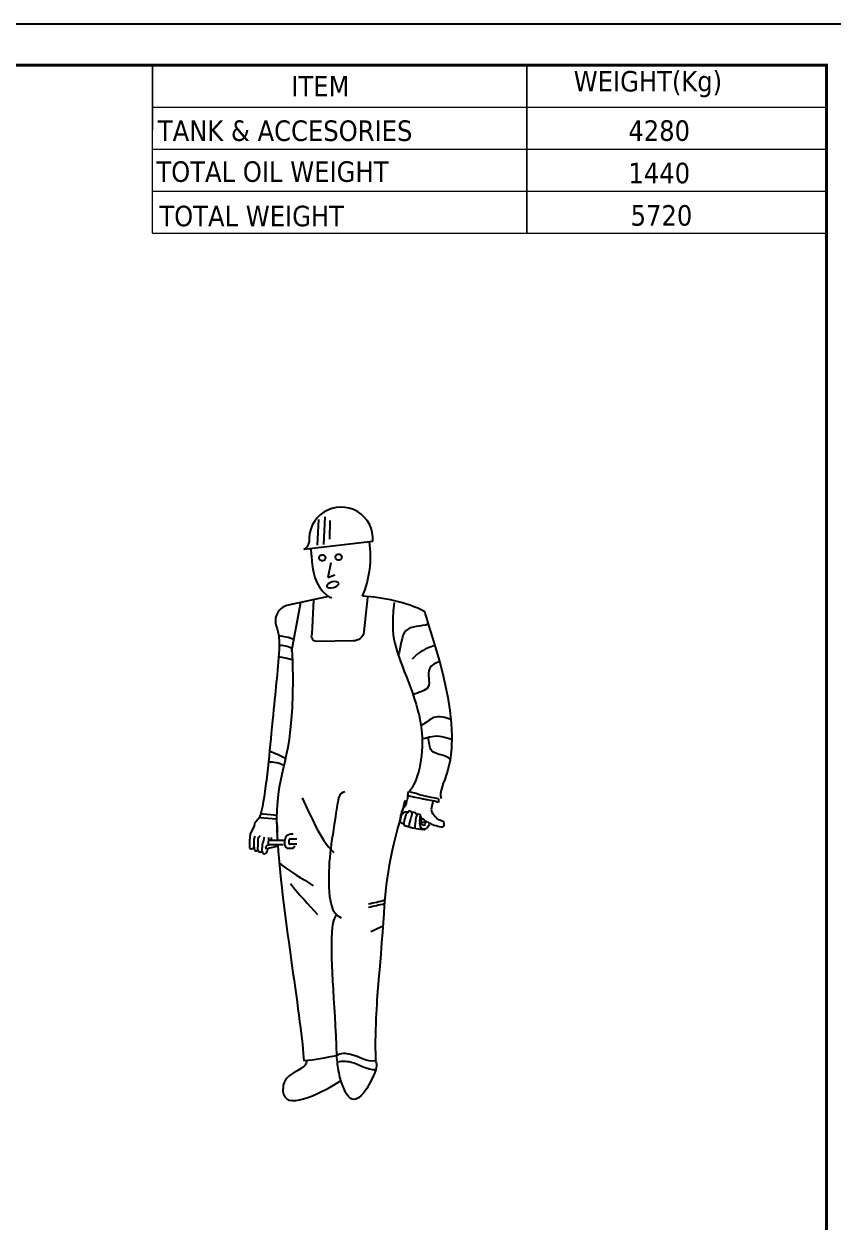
# Model space of a CAD drawing. Header units: millimetres. Extents: x -27384 to -11847, y 105622 to 113060.
# Drawn here: x -19393 to -17040, y 109573 to 113060 of the extents above; entities that cross this region are included whole.
import ezdxf

# ---------------------------------------------------------------- set-up
doc = ezdxf.new("R2010")
doc.units = ezdxf.units.MM
doc.linetypes.add('DASHDOT', pattern=[25.4, 12.7, -6.35, 0, -6.35])
doc.layers.get('0').update_dxf_attribs({"color": 1, "linetype": 'DASHDOT'})
doc.layers.add('1', color=4, linetype='Continuous')
doc.layers.add('2', color=3, linetype='Continuous')
doc.layers.add('铁心', color=3, linetype='Continuous', lineweight=0)
doc.styles.add('Tahoma$001', font='tahoma.ttf', dxfattribs={"height": 2.159784})

# ---------------------------------------------------------------- blocks, each defined once
blk = doc.blocks.new('A$C5366')
for p, q in [((4.047208022234002, 24.50296664617847), (3.802252783818147, 23.523916150769)), ((3.802252783818147, 23.523916150769), (3.802252783818147, 22.54486669262005)), ((3.802252783818147, 22.54486669262005), (3.802252783818147, 21.68819737947913)), ((3.802252783818147, 21.68819737947913), (3.924730403025904, 20.58676570180111)), ((3.924730403025904, 20.58676570180111), (3.924730403025904, 19.48533402412309)), ((4.537120334073591, 24.62534782844702), (4.047208022234002, 24.50296664617847)), ((5.027030810905301, 24.8701101929843), (4.537120334073591, 24.62534782844702)), ((5.761898361161088, 24.62534782844702), (5.027030810905301, 24.8701101929843)), ((6.129333053792918, 24.62534782844702), (5.761898361161088, 24.62534782844702)), ((6.496765911416531, 24.38058546390974), (6.129333053792918, 24.62534782844702)), ((6.864200604048362, 24.13582309937263), (6.496765911416531, 24.38058546390974)), ((7.231633461672317, 23.89106073483535), (6.864200604048362, 24.13582309937263)), ((7.476590535096049, 22.78962905715733), (7.231633461672317, 23.89106073483535)), ((7.599068154304148, 21.93295974401642), (7.476590535096049, 22.78962905715733)), ((7.721545773511906, 21.0762904308755), (7.599068154304148, 21.93295974401642)), ((7.966501011927762, 20.34200333726383), (7.721545773511906, 21.0762904308755)), ((8.456413323767691, 19.7300963886602), (7.966501011927762, 20.34200333726383)), ((0.3728702709557581, 13.6110320889268), (0.6178273443798333, 14.22293903753043)), ((0.3728702709557581, 13.12150735985241), (0.3728702709557581, 13.6110320889268)), ((0.6178273443798333, 14.59008258433627), (0.7403049635879313, 14.9572261311421)), ((0.6178273443798333, 14.22293903753043), (0.6178273443798333, 14.59008258433627)), ((0.9852602020034452, 15.07960731341066), (0.7403049635879313, 14.22293903753043)), ((0.7403049635879313, 14.22293903753043), (0.7403049635879313, 13.48865090665825)), ((0.7403049635879313, 13.48865090665825), (0.8627825827956883, 12.87674499531513)), ((2.087560609882842, 16.05865780882013), (0.9852602020034452, 15.07960731341066)), ((3.18986285277046, 16.54818357515521), (2.087560609882842, 16.05865780882013)), ((2.944907614354605, 14.22293903753043), (2.699950540930529, 13.6110320889268)), ((2.699950540930529, 13.6110320889268), (2.699950540930529, 13.24388854212097)), ((3.312340471978217, 14.59008258433627), (2.944907614354605, 14.22293903753043)), ((3.802252783818147, 16.54818357515521), (3.18986285277046, 16.54818357515521)), ((4.62567586639571, 16.69696466028324), (3.802252783818147, 16.54818357515521)), ((3.924730403025904, 19.48533402412309), (4.047208022234002, 18.87342707551946)), ((4.047208022234002, 18.87342707551946), (4.169685641441759, 18.01675879963906)), ((4.047208022234002, 14.83484494887355), (4.169685641441759, 14.34532021979899)), ((4.169685641441759, 18.01675879963906), (4.537120334073591, 17.40485185103543)), ((4.169685641441759, 14.34532021979899), (4.169685641441759, 14.22293903753043)), ((4.169685641441759, 14.22293903753043), (4.292163260649857, 13.97817563573264)), ((4.292163260649857, 13.97817563573264), (4.292163260649857, 13.48865090665825)), ((4.292163260649857, 13.48865090665825), (4.292163260649857, 12.99912617758369)), ((4.537120334073591, 17.40485185103543), (4.659597953281689, 16.42580135562596)), ((4.659597953281689, 16.42580135562596), (5.027030810905301, 15.81389544428302)), ((5.027030810905301, 15.81389544428302), (5.027030810905301, 15.07960731341066)), ((5.027030810905301, 15.07960731341066), (5.394465503537134, 14.46770140206772)), ((5.394465503537134, 14.46770140206772), (5.639420741952988, 13.85579445346408)), ((5.639420741952988, 13.85579445346408), (5.884377815377063, 13.36626972438952)), ((8.946325635607279, 18.99580929504853), (8.456413323767691, 19.7300963886602)), ((9.558715566654968, 18.26152116417634), (8.946325635607279, 18.99580929504853)), ((10.04862604348668, 17.40485185103543), (9.558715566654968, 18.26152116417634)), ((10.90597121295022, 16.79294593969248), (10.04862604348668, 17.40485185103543)), ((12.37570631346145, 15.93627662655157), (10.90597121295022, 16.79294593969248)), ((13.23305331793321, 16.05865780882013), (12.37570631346145, 15.93627662655157)), ((14.33535372581261, 16.05865780882013), (13.23305331793321, 16.05865780882013)), ((14.70278841844444, 15.93627662655157), (14.33535372581261, 16.05865780882013)), ((15.80508882632384, 16.05865780882013), (14.70278841844444, 15.93627662655157)), ((16.29500113816343, 16.05865780882013), (15.80508882632384, 16.05865780882013)), ((16.53995637657928, 16.05865780882013), (16.29500113816343, 16.05865780882013)), ((17.21452870287893, 16.04247984015771), (16.53995637657928, 16.05865780882013)), ((17.03041656883852, 19.13138068903774), (17.14402804031806, 17.54207283500258)), ((17.37125098327692, 19.13138068903774), (17.03041656883852, 19.13138068903774)), ((17.14402804031806, 17.54207283500258), (17.25763951179738, 16.86094050241203)), ((17.25763951179738, 16.86094050241203), (17.14402804031806, 14.70402156445979)), ((17.14402804031806, 14.70402156445979), (17.14402804031806, 13.79584535150806)), ((17.14402804031806, 13.79584535150806), (17.14402804031806, 12.88766913855645)), ((17.59847514957437, 19.13138068903774), (17.37125098327692, 19.13138068903774)), ((18.05292103549186, 19.01785874885715), (17.59847514957437, 19.13138068903774)), ((19.02092575998517, 18.90731720389962), (18.05292103549186, 19.01785874885715)), ((19.02092575998517, 18.90731720389962), (19.02092575998517, 12.93086758161459)), ((0.1279150325402441, 9.205305378214547), (0.005437413332146, 8.226255920065597)), ((0.005437413332146, 8.226255920065597), (0.005437413332146, 7.859111335999245)), ((0.005437413332146, 7.859111335999245), (0.005437413332146, 7.369586606924684)), ((0.005437413332146, 7.369586606924684), (0.005437413332146, 6.757679658321053)), ((0.005437413332146, 6.757679658321053), (0.1279150325402441, 6.390536111515218)), ((0.1279150325402441, 9.81721232681818), (0.2503926517480011, 11.40816873357059)), ((0.4953478901638562, 9.082924195945822), (0.1279150325402441, 9.81721232681818)), ((0.2503926517480011, 11.40816873357059), (0.3728702709557581, 12.50960041124878)), ((0.3728702709557581, 12.50960041124878), (0.3728702709557581, 13.12150735985241)), ((1.475172513843375, 8.960543013677265), (0.4953478901638562, 9.082924195945822)), ((0.8627825827956883, 12.87674499531513), (1.597650133051473, 12.14245686444295)), ((2.699950540930529, 8.838161831408712), (1.475172513843375, 8.960543013677265)), ((1.597650133051473, 12.14245686444295), (2.699950540930529, 11.65293109810787)), ((2.699950540930529, 13.24388854212097), (2.822428160138628, 12.87674499531513)), ((2.699950540930529, 11.65293109810787), (3.434818091186315, 11.40816873357059)), ((3.18986285277046, 8.838161831408712), (2.699950540930529, 8.838161831408712)), ((2.822428160138628, 12.87674499531513), (3.067385233562362, 12.63198159351734)), ((3.067385233562362, 12.63198159351734), (3.802252783818147, 12.2648380467115)), ((3.924730403025904, 8.715780649139987), (3.18986285277046, 8.838161831408712)), ((3.434818091186315, 11.40816873357059), (4.292163260649857, 11.40816873357059)), ((3.802252783818147, 12.2648380467115), (4.414642714865834, 12.14245686444295)), ((5.027030810905301, 8.593399466871432), (3.924730403025904, 8.715780649139987)), ((4.292163260649857, 12.99912617758369), (4.292163260649857, 12.75436277578589)), ((4.292163260649857, 12.75436277578589), (4.414642714865834, 12.38721922898006)), ((4.292163260649857, 11.40816873357059), (4.782075572489447, 11.16340636903348)), ((4.414642714865834, 12.14245686444295), (4.782075572489447, 12.02007568217422)), ((4.782075572489447, 12.02007568217422), (5.027030810905301, 11.77531331763694)), ((4.782075572489447, 11.16340636903348), (6.251810673000676, 10.9186440044962)), ((5.027030810905301, 11.77531331763694), (5.639420741952988, 11.77531331763694)), ((6.619245365632508, 8.593399466871432), (5.027030810905301, 8.593399466871432)), ((5.639420741952988, 11.77531331763694), (6.006855434584821, 11.77531331763694)), ((5.884377815377063, 13.36626972438952), (6.251810673000676, 12.38721922898006)), ((6.006855434584821, 11.77531331763694), (6.496765911416531, 11.65293109810787)), ((6.251810673000676, 12.38721922898006), (6.619245365632508, 11.53054991583931)), ((6.251810673000676, 10.9186440044962), (6.986678223256461, 10.9186440044962)), ((6.496765911416531, 11.65293109810787), (6.741722984840607, 11.53054991583931)), ((7.599068154304148, 8.715780649139987), (6.619245365632508, 8.593399466871432)), ((6.741722984840607, 11.53054991583931), (6.986678223256461, 11.53054991583931)), ((6.986678223256461, 11.53054991583931), (7.109155842464218, 11.40816873357059)), ((6.986678223256461, 10.9186440044962), (7.599068154304148, 10.9186440044962)), ((7.109155842464218, 11.40816873357059), (7.231633461672317, 11.28578755130203)), ((7.231633461672317, 11.28578755130203), (7.476590535096049, 11.16340636903348)), ((7.476590535096049, 11.16340636903348), (7.721545773511906, 10.9186440044962)), ((7.599068154304148, 10.9186440044962), (7.966501011927762, 10.9186440044962)), ((7.966501011927762, 8.960543013677265), (7.599068154304148, 8.715780649139987)), ((8.211458085351836, 8.348637102334152), (7.599068154304148, 8.715780649139987)), ((7.966501011927762, 10.9186440044962), (8.211458085351836, 10.06197469135529)), ((8.211458085351836, 9.205305378214547), (7.966501011927762, 8.960543013677265)), ((8.211458085351836, 10.06197469135529), (8.211458085351836, 9.205305378214547)), ((8.333935704559593, 8.226255920065597), (8.211458085351836, 8.348637102334152)), ((8.823848016399523, 7.859111335999245), (8.333935704559593, 8.226255920065597)), ((8.946325635607279, 7.49196778919341), (8.823848016399523, 7.859111335999245)), ((8.946325635607279, 6.880061877850295), (8.946325635607279, 7.49196778919341)), ((8.946325635607279, 6.390536111515218), (8.946325635607279, 6.880061877850295)), ((17.14402804031806, 12.88766913855645), (17.14402804031806, 12.32005874614648)), ((17.14402804031806, 12.32005874614648), (17.14402804031806, 11.75244904524354)), ((17.14402804031806, 11.75244904524354), (17.14402804031806, 10.84427214078479)), ((17.14402804031806, 10.84427214078479), (17.14402804031806, 10.16314049970125)), ((17.14402804031806, 10.16314049970125), (17.14402804031806, 9.027919714881447)), ((17.14402804031806, 9.027919714881447), (17.14402804031806, 8.006221561749129)), ((17.14402804031806, 8.006221561749129), (17.14402804031806, 6.871001468436218)), ((17.14402804031806, 6.871001468436218), (17.14402804031806, 5.735780683616299)), ((19.02092575998517, 12.93086758161459), (19.02092575998517, 10.44067960511435)), ((19.02092575998517, 10.44067960511435), (19.02092575998517, 7.950492320121127)), ((19.02092575998517, 7.950492320121127), (19.51935679134317, 5.958342215523743)), ((0.1279150325402441, 6.390536111515218), (0.3728702709557581, 5.901011382440827)), ((0.1279150325402441, 6.023392564709384), (0.1279150325402441, 5.289104433837195)), ((0.1279150325402441, 5.289104433837195), (0.2503926517480011, 4.921960887031361)), ((0.2503926517480011, 4.921960887031361), (0.2503926517480011, 4.554817340225526)), ((0.2503926517480011, 4.554817340225526), (0.2503926517480011, 4.065291573890448)), ((0.2503926517480011, 4.065291573890448), (0.2503926517480011, 3.453385662547333)), ((0.2503926517480011, 3.453385662547333), (0.3728702709557581, 3.331004480278778)), ((0.3728702709557581, 5.901011382440827), (1.107737821211543, 5.901011382440827)), ((0.3728702709557581, 3.331004480278778), (0.6178273443798333, 3.086241078480982)), ((0.6178273443798333, 3.086241078480982), (0.9852602020034452, 2.963859896212426)), ((0.9852602020034452, 2.963859896212426), (1.475172513843375, 2.841478713943871)), ((1.107737821211543, 5.901011382440827), (1.475172513843375, 5.656249017903547)), ((1.2302154404193, 2.719097531675146), (1.2302154404193, 2.351953984869311)), ((1.2302154404193, 2.351953984869311), (1.352693059627398, 1.984809400802959)), ((1.352693059627398, 1.984809400802959), (1.352693059627398, 1.740047036265679)), ((1.352693059627398, 1.740047036265679), (1.475172513843375, 1.250522307191289)), ((1.475172513843375, 5.656249017903547), (3.312340471978217, 5.901011382440827)), ((1.475172513843375, 2.841478713943871), (2.087560609882842, 2.719097531675146)), ((1.475172513843375, 1.250522307191289), (1.72012775225923, 0.7609965408562119)), ((1.72012775225923, 0.7609965408562119), (2.087560609882842, 0.5162341763191023)), ((2.087560609882842, 2.719097531675146), (2.332517683306917, 2.841478713943871)), ((2.087560609882842, 0.5162341763191023), (2.822428160138628, 0.393852994050377)), ((2.332517683306917, 2.841478713943871), (2.577472921722772, 2.596716349406591)), ((2.577472921722772, 2.596716349406591), (3.802252783818147, 2.719097531675146)), ((2.822428160138628, 0.393852994050377), (3.18986285277046, 0.393852994050377)), ((3.18986285277046, 0.393852994050377), (3.924730403025904, 0.393852994050377)), ((3.312340471978217, 5.901011382440827), (4.292163260649857, 5.778630200172103)), ((3.67977516461039, 0.2714718117818222), (5.639420741952988, 0.0267094472445422)), ((3.802252783818147, 2.719097531675146), (4.047208022234002, 2.719097531675146)), ((3.924730403025904, 0.393852994050377), (5.884377815377063, 0.393852994050377)), ((4.047208022234002, 2.719097531675146), (4.537120334073591, 2.719097531675146)), ((4.292163260649857, 5.778630200172103), (5.027030810905301, 5.901011382440827)), ((4.537120334073591, 2.719097531675146), (5.027030810905301, 2.841478713943871)), ((5.027030810905301, 5.901011382440827), (5.761898361161088, 5.901011382440827)), ((5.027030810905301, 2.841478713943871), (5.516943122745231, 2.719097531675146)), ((5.516943122745231, 2.719097531675146), (6.006855434584821, 2.841478713943871)), ((5.639420741952988, 0.0267094472445422), (6.619245365632508, 0.1490906295132675)), ((5.761898361161088, 5.901011382440827), (6.006855434584821, 6.023392564709384)), ((5.884377815377063, 0.393852994050377), (6.251810673000676, 0.7609965408562119)), ((6.006855434584821, 6.023392564709384), (6.741722984840607, 6.023392564709384)), ((6.006855434584821, 2.841478713943871), (6.619245365632508, 2.841478713943871)), ((6.251810673000676, 0.7609965408562119), (7.476590535096049, 1.372903489459844)), ((6.619245365632508, 2.841478713943871), (7.354112915888293, 2.963859896212426)), ((6.619245365632508, 0.1490906295132675), (7.476590535096049, 0.1490906295132675)), ((6.741722984840607, 6.023392564709384), (7.844023392720004, 6.023392564709384)), ((7.354112915888293, 2.963859896212426), (7.844023392720004, 3.331004480278778)), ((7.476590535096049, 1.372903489459844), (8.088980466143736, 1.984809400802959)), ((7.476590535096049, 0.1490906295132675), (7.844023392720004, 0.1490906295132675)), ((7.844023392720004, 6.023392564709384), (8.333935704559593, 6.023392564709384)), ((7.844023392720004, 3.331004480278778), (8.088980466143736, 3.453385662547333)), ((7.844023392720004, 0.1490906295132675), (9.068803254815377, 0.5162341763191023)), ((8.088980466143736, 3.453385662547333), (8.701368562183546, 3.698148027084613)), ((8.088980466143736, 1.984809400802959), (8.211458085351836, 2.474335167138036)), ((8.211458085351836, 2.474335167138036), (8.333935704559593, 3.208622260749706)), ((8.333935704559593, 6.023392564709384), (8.946325635607279, 6.390536111515218)), ((9.068803254815377, 5.044342069299915), (8.333935704559593, 5.656249017903547)), ((8.333935704559593, 3.208622260749706), (8.456413323767691, 3.453385662547333)), ((8.701368562183546, 3.698148027084613), (9.313758493231232, 4.065291573890448)), ((9.313758493231232, 4.065291573890448), (9.068803254815377, 5.044342069299915)), ((9.068803254815377, 0.5162341763191023), (10.04862604348668, 0.6386153585876571)), ((10.04862604348668, 0.6386153585876571), (10.66101597453436, 1.128141124922734)), ((10.66101597453436, 1.128141124922734), (11.51836114399791, 1.372903489459844)), ((11.51836114399791, 1.372903489459844), (11.88579583662974, 1.617665853997124)), ((11.88579583662974, 1.617665853997124), (12.25322869425369, 1.617665853997124)), ((12.25322869425369, 1.617665853997124), (12.49818576767742, 1.862428218534404)), ((12.49818576767742, 1.862428218534404), (13.11057386371723, 1.740047036265679)), ((13.11057386371723, 1.740047036265679), (14.09039848739675, 1.740047036265679)), ((14.09039848739675, 1.740047036265679), (14.70278841844444, 1.617665853997124)), ((14.70278841844444, 1.617665853997124), (15.31517651448391, 1.984809400802959)), ((15.31517651448391, 1.984809400802959), (15.56013358790798, 1.862428218534404)), ((15.56013358790798, 1.862428218534404), (15.92756644553159, 1.862428218534404)), ((15.92756644553159, 1.862428218534404), (16.29500113816343, 1.862428218534404)), ((16.29500113816343, 1.862428218534404), (16.90738923420289, 1.862428218534404)), ((16.90738923420289, 1.862428218534404), (17.27482392683507, 1.740047036265679)), ((17.14402804031806, 5.735780683616299), (17.14402804031806, 5.168170982713348)), ((17.14402804031806, 5.168170982713348), (17.14402804031806, 4.14647213807413)), ((17.14402804031806, 4.14647213807413), (17.14402804031806, 3.35181786530299)), ((17.14402804031806, 3.35181786530299), (17.25763951179738, 2.44364165235126)), ((17.25763951179738, 2.44364165235126), (17.25763951179738, 1.76250931976071)), ((17.25763951179738, 1.76250931976071), (17.25763951179738, 1.53546543939953)), ((17.25763951179738, 1.53546543939953), (17.48486245475624, 1.53546543939953)), ((17.48486245475624, 1.53546543939953), (17.82569809253323, 1.64898737958012)), ((17.82569809253323, 1.64898737958012), (19.07542672548402, 1.53546543939953)), ((19.07542672548402, 1.53546543939953), (19.30264966844288, 1.64898737958012)), ((19.30264966844288, 1.64898737958012), (19.64348530621987, 1.76250931976071)), ((19.51935679134317, 5.958342215523743), (19.51935679134317, 3.46815493053063)), ((19.51935679134317, 3.46815493053063), (19.51935679134317, 1.974042697836097))]:
    blk.add_line(p, q)

msp = doc.modelspace()

# ---------------------------------------------------------------- linework, layer by layer
at = {"layer": '1', "lineweight": -3, "ltscale": 2, "extrusion": (-0.004685415688226654, -0.01745240643729067, 0.9998367168639969), "elevation": -761.7737618122727}
msp.add_lwpolyline([(-55762.41944096141, 102096.2621256225), (-45696.27557504938, 104799.1427234042), (-43767.03463448276, 97614.2094060799), (-53833.17850039472, 94911.32880829813)], close=True, dxfattribs=at)
at = {"layer": '1', "extrusion": (-0.004685415688226654, -0.01745240643729067, 0.9998367168639969), "const_width": 9.147440893432856, "elevation": -761.7737618122732}
msp.add_lwpolyline([(-53581.19831907854, 95088.87696726886), (-43888.4841354353, 97691.48720767391), (-45759.11024572644, 104658.1255271676), (-55451.82442936971, 102055.5152867626), (-53581.19831907854, 95088.87696726886)], dxfattribs=at)
at = {"layer": '2', "extrusion": (-0.004685415688226654, -0.01745240643729067, 0.9998367168639969)}
for p, q in [((-18536.1873167736, 111617.5173184106, 1182.232374980843), (-18540.15711047891, 111543.3672327462, 1180.919463038382)), ((-18517.63396232801, 111625.4619700666, 1182.457995288526), (-18521.60321449499, 111544.6913431264, 1181.029522637102)), ((-18503.05495051176, 111614.869101192, 1182.341413930502), (-18504.37580028964, 111560.5806464384, 1181.387605282152)), ((-18378.30376290591, 111554.1108049935, 1181.865468908547), (-18579.01389745062, 111530.2365490146, 1180.508173653207)), ((-18500.77512271853, 111491.1696303432, 1180.192891612619), (-18509.35941819737, 111449.1234629912, 1179.418737411828)), ((-18509.35941819737, 111449.1234629912, 1179.418737411828), (-18488.75738882971, 111456.7181950282, 1179.647850243988)), ((-18722.32399587921, 110733.0363572412, 1165.921262714471), (-18723.52647670415, 110725.8246609054, 1165.789745661878)), ((-18708.27187193426, 110750.0121780667, 1166.283430817052), (-18722.32399587921, 110733.0363572412, 1165.921262714471)), ((-18708.01550305028, 110750.0343712897, 1166.285019596412), (-18658.25126814008, 110745.9884047089, 1166.447600416879)), ((-18706.59484337, 110761.3969645311, 1166.490014045132), (-18656.83060845984, 110757.3509979504, 1166.652594865601)), ((-18658.25126814008, 110745.9884047089, 1166.447600416879), (-18658.6241486956, 110740.0200995953, 1166.341674734012)), ((-18658.6241486956, 110740.0200995953, 1166.341674734012), (-18658.62375204356, 110735.17085662, 1166.257031812413)), ((-18658.62375204356, 110735.17085662, 1166.257031812413), (-18656.7561277099, 110725.4723634991, 1166.096494151896)), ((-18735.5551985428, 110701.7856671439, 1165.313770091612), (-18736.75678818446, 110683.756419134, 1164.993434075157)), ((-18723.52647670415, 110725.8246609054, 1165.789745661878), (-18735.5551985428, 110701.7856671439, 1165.313770091612)), ((-18709.77144263475, 110692.6467032997, 1165.275074476279), (-18705.66486950917, 110698.2419853104, 1165.391985703841)), ((-18656.7561277099, 110725.4723634991, 1166.096494151896), (-18656.75560901081, 110719.1310424529, 1165.985807196658)), ((-18656.75560901081, 110719.1310424529, 1165.985807196658), (-18656.38153849828, 110710.5516078852, 1165.83780392699)), ((-18656.38083672889, 110701.9721733177, 1165.688050983865), (-18656.75359523797, 110694.5117973032, 1165.556081392512)), ((-18656.38153849828, 110710.5516078852, 1165.83780392699), (-18656.38083672889, 110701.9721733177, 1165.688050983865)), ((-18628.70798238511, 110697.617575092, 1165.741720354943), (-18627.86192576024, 110698.744719503, 1165.765359724212)), ((-18627.86192576024, 110698.744719503, 1165.765359724212), (-18625.88768941961, 110699.8718639139, 1165.794285947671)), ((-18625.88768941961, 110699.8718639139, 1165.794285947671), (-18621.09298754121, 110701.2807912547, 1165.841347976101)), ((-18621.09298754121, 110701.2807912547, 1165.841347976101), (-18620.52896121669, 110702.1261463902, 1165.858746996265)), ((-18620.52896121669, 110702.1261463902, 1165.858746996265), (-18617.42647660636, 110702.6897185956, 1165.883123097723)), ((-18617.42647660636, 110702.6897185956, 1165.883123097723), (-18616.29828566279, 110702.6897185956, 1165.888410004532)), ((-18616.29828566279, 110702.6897185956, 1165.888410004532), (-18615.17009471925, 110702.6897185956, 1165.89369691134)), ((-18615.17009471925, 110702.6897185956, 1165.89369691134), (-18613.47783135284, 110702.9715015254, 1165.906545756885)), ((-18613.47783135284, 110702.9715015254, 1165.906545756885), (-18610.65735399396, 110702.9715015254, 1165.919763023908)), ((-18736.75678818446, 110683.756419134, 1164.993434075157), (-18736.75531345188, 110665.7271747091, 1164.678735898527)), ((-18736.75531345188, 110665.7271747091, 1164.678735898527), (-18736.75492018985, 110660.9193759568, 1164.594816380587)), ((-18727.13027516123, 110659.7174253725, 1164.618938852075), (-18723.52146261293, 110664.5252241248, 1164.719771761213)), ((-18723.69789304445, 110664.2901767242, 1164.714842163614), (-18723.20990669514, 110659.4480199974, 1164.632607867807)), ((-18723.52323229226, 110686.1603203026, 1165.097409623229), (-18721.11787738056, 110695.7759178072, 1165.276524273058)), ((-18723.52244576818, 110676.5447227981, 1164.929570587351), (-18723.52323229226, 110686.1603203026, 1165.097409623229)), ((-18723.52205250614, 110671.7369240457, 1164.84565106941), (-18723.52244576818, 110676.5447227981, 1164.929570587351)), ((-18723.52146261293, 110664.5252241248, 1164.719771761213), (-18723.52205250614, 110671.7369240457, 1164.84565106941)), ((-18712.75581056615, 110661.3131175861, 1164.714153409992), (-18712.38296052212, 110667.6544386324, 1164.826590038691)), ((-18712.38372331472, 110676.9799086502, 1164.989364936057), (-18712.01084275891, 110682.9482101788, 1165.095290556347)), ((-18712.38335717416, 110672.5036816076, 1164.91123296029), (-18712.38372331472, 110676.9799086502, 1164.989364936057)), ((-18712.38296052212, 110667.6544386324, 1164.826590038691), (-18712.38335717416, 110672.5036816076, 1164.91123296029)), ((-18712.01084275891, 110682.9482101788, 1165.095290556347), (-18711.63790752319, 110688.170476257, 1165.188194192669)), ((-18711.63790752319, 110688.170476257, 1165.188194192669), (-18709.77144263475, 110692.6467032997, 1165.275074476279)), ((-18700.4346939942, 110660.9400980684, 1164.765381239282), (-18699.68829848011, 110665.0433055933, 1164.840501523831)), ((-18699.68829848011, 110665.0433055933, 1164.840501523831), (-18698.94198815762, 110670.2655680862, 1164.935154800757)), ((-18698.94198815762, 110670.2655680862, 1164.935154800757), (-18698.19568417877, 110675.4878341644, 1165.029808110538)), ((-18698.19568417877, 110675.4878341644, 1165.029808110538), (-18696.70261854522, 110680.3370807249, 1165.1214497291)), ((-18696.70261854522, 110680.3370807249, 1165.1214497291), (-18694.83642826209, 110688.170476257, 1165.266928963245)), ((-18694.83642826209, 110688.170476257, 1165.266928963245), (-18694.46324258922, 110690.4085897783, 1165.307744624588)), ((-18694.46324258922, 110690.4085897783, 1165.307744624588), (-18693.71678605158, 110693.7657582677, 1165.369842892315)), ((-18689.23404344895, 110665.0433055933, 1164.88949205369), (-18686.24750918592, 110669.8925485686, 1164.988132273781)), ((-18688.11339435203, 110658.3289650292, 1164.777543080688), (-18689.23404344895, 110665.0433055933, 1164.88949205369)), ((-18686.24750918592, 110669.8925485686, 1164.988132273781), (-18682.14056992003, 110671.0116071217, 1165.026911588154)), ((-18639.28576203881, 110670.638587604, 1165.221225817321), (-18682.37700629885, 110670.638587604, 1165.019292453126)), ((-18682.36664138419, 110670.9500071835, 1165.024776933657), (-18682.14111913089, 110677.7259476858, 1165.144109551805)), ((-18682.14111913089, 110677.7259476858, 1165.144109551805), (-18681.39496771029, 110684.8133041825, 1165.271317778482)), ((-18637.37446508469, 110683.6942492143, 1165.458072423841), (-18681.51278095341, 110683.6942492143, 1165.251232292713)), ((-18681.39496771029, 110684.8133041825, 1165.271317778482), (-18680.64881628995, 110691.9006642642, 1165.398526067734)), ((-18674.35070249581, 110683.6942492143, 1165.284795087717), (-18673.55431170618, 110685.1863237001, 1165.314571661989)), ((-18673.55431170618, 110685.1863237001, 1165.314571661989), (-18673.18127859184, 110689.289531225, 1165.387942302806)), ((-18673.18127859184, 110689.289531225, 1165.387942302806), (-18673.18152268565, 110692.2736837819, 1165.440030307512)), ((-18665.33848676786, 110663.5512275222, 1164.975426348531), (-18669.81881894563, 110662.8051920719, 1164.941408461414)), ((-18658.99143926484, 110665.7893410436, 1165.044236606858), (-18665.33848676786, 110663.5512275222, 1164.975426348531)), ((-18657.47503612663, 110670.638587604, 1165.135987589187), (-18658.99143926484, 110665.7893410436, 1165.044236606858)), ((-18656.75359523797, 110694.5117973032, 1165.556081392512), (-18656.0060097671, 110684.0672687321, 1165.377272787106)), ((-18656.0060097671, 110684.0672687321, 1165.377272787106), (-18656.039921351, 110683.6942492143, 1165.370602719896)), ((-18634.34787684358, 110684.6554460947, 1165.489033501912), (-18635.1937378478, 110681.2740192075, 1165.426045970319)), ((-18635.1937378478, 110681.2740192075, 1165.426045970319), (-18635.19359955329, 110679.5833089368, 1165.396534836804)), ((-18635.19359955329, 110679.5833089368, 1165.396534836804), (-18635.19343820935, 110677.6108093905, 1165.362105107193)), ((-18635.19343820935, 110677.6108093905, 1165.362105107193), (-18635.19323076759, 110675.0747439845, 1165.317838406922)), ((-18635.19323076759, 110675.0747439845, 1165.317838406922), (-18635.1930233253, 110672.5386722327, 1165.273571595885)), ((-18635.1930233253, 110672.5386722327, 1165.273571595885), (-18634.06448664498, 110668.3118902101, 1165.205080558141)), ((-18633.50209680772, 110689.1640110471, 1165.571695138211), (-18634.34787684358, 110684.6554460947, 1165.489033501912)), ((-18634.06448664498, 110668.3118902101, 1165.205080558141), (-18633.50020678035, 110666.057607734, 1165.168375796604)), ((-18632.93818572932, 110691.418299869, 1165.613686917321), (-18633.50209680772, 110689.1640110471, 1165.571695138211)), ((-18633.50020678035, 110666.057607734, 1165.168375796604), (-18632.37190059118, 110664.6486803931, 1165.149070055229)), ((-18632.09218643007, 110693.1090101397, 1165.647163204635), (-18632.93818572932, 110691.418299869, 1165.613686917321)), ((-18632.37190059118, 110664.6486803931, 1165.149070055229), (-18630.11544955683, 110663.8033252578, 1165.14488830209)), ((-18631.24617590303, 110694.7997204104, 1165.680639544564), (-18632.09218643007, 110693.1090101397, 1165.647163204635)), ((-18630.11810020504, 110696.2086477511, 1165.710519099556), (-18631.24617590303, 110694.7997204104, 1165.680639544564)), ((-18630.11810020504, 110696.2086477511, 1165.710519099556), (-18628.70798238511, 110697.617575092, 1165.741720354943)), ((-18630.11544955683, 110663.8033252578, 1165.14488830209), (-18628.98712031827, 110662.1126086414, 1165.120663964619)), ((-18622.50182583793, 110684.0918738892, 1165.534708941981), (-18622.78372966541, 110682.4011636185, 1165.503876108071)), ((-18622.78372966541, 110682.4011636185, 1165.503876108071), (-18622.7834761253, 110679.3015260069, 1165.449772326371)), ((-18622.7834761253, 110679.3015260069, 1165.449772326371), (-18622.78329173194, 110677.047237185, 1165.410424000666)), ((-18622.78329173194, 110677.047237185, 1165.410424000666), (-18622.50106521709, 110674.7929547089, 1165.372397486119)), ((-18622.2199107832, 110685.7825905057, 1165.56554193927), (-18622.50182583793, 110684.0918738892, 1165.534708941981)), ((-18622.50106521709, 110674.7929547089, 1165.372397486119), (-18622.21885052338, 110672.8204551626, 1165.339289509519)), ((-18620.52773961346, 110687.1915178464, 1165.598064947666), (-18622.2199107832, 110685.7825905057, 1165.56554193927)), ((-18622.21885052338, 110672.8204551626, 1165.339289509519), (-18620.52651801022, 110672.2568893028, 1165.337382899069)), ((-18599.37415380799, 110687.1915178464, 1165.697194476642), (-18620.52773961346, 110687.1915178464, 1165.598064947666)), ((-18599.37293220477, 110672.2568893028, 1165.436512428044), (-18620.52651801022, 110672.2568893028, 1165.337382899069)), ((-18608.1156339609, 110662.6761808468, 1165.228308822011), (-18607.55167678363, 110664.3668911176, 1165.260463408931)), ((-18607.55167678363, 110664.3668911176, 1165.260463408931), (-18606.42350888951, 110664.6486803932, 1165.270668911835)), ((-18606.42350888951, 110664.6486803932, 1165.270668911835), (-18605.01340289069, 110666.3393906639, 1165.306788705169)), ((-18605.01340289069, 110666.3393906639, 1165.306788705169), (-18604.16736931472, 110667.7483180047, 1165.335346559768)), ((-18736.75492018985, 110660.9193759568, 1164.594816380587), (-18730.73938265596, 110658.515474788, 1164.581045565747)), ((-18730.73938265596, 110658.515474788, 1164.581045565747), (-18727.13027516123, 110659.7174253725, 1164.618938852075)), ((-18723.20990669514, 110659.4480199974, 1164.632607867807), (-18723.20978464838, 110657.9559455115, 1164.606563896743)), ((-18723.20978464838, 110657.9559455115, 1164.606563896743), (-18722.08941650038, 110654.5987770221, 1164.553213907131)), ((-18722.08941650038, 110654.5987770221, 1164.553213907131), (-18719.84912519293, 110653.4797184688, 1164.5441788632)), ((-18719.84912519293, 110653.4797184688, 1164.5441788632), (-18717.60886439754, 110652.7336830185, 1164.541654890259)), ((-18717.60886439754, 110652.7336830185, 1164.541654890259), (-18715.36876250373, 110653.8527379865, 1164.571685804485)), ((-18715.36876250373, 110653.8527379865, 1164.571685804485), (-18712.75526135531, 110654.5987770221, 1164.59695544634)), ((-18712.75544442558, 110656.8368905434, 1164.636021434224), (-18712.75581056615, 110661.3131175861, 1164.714153409992)), ((-18712.75526135531, 110654.5987770221, 1164.59695544634), (-18712.75544442558, 110656.8368905434, 1164.636021434224)), ((-18712.75535289029, 110655.7178319901, 1164.616488408992), (-18712.00837131051, 110652.7336830185, 1164.567899813784)), ((-18712.00837131051, 110652.7336830185, 1164.567899813784), (-18711.26151812051, 110651.2416049474, 1164.545355097333)), ((-18711.26151812051, 110651.2416049474, 1164.545355097333), (-18708.64789492531, 110650.4955694971, 1164.544580768125)), ((-18708.64789492531, 110650.4955694971, 1164.544580768125), (-18707.52773401573, 110649.7495304616, 1164.536807741954)), ((-18707.52773401573, 110649.7495304616, 1164.536807741954), (-18705.66093349848, 110650.1225499793, 1164.552067058206)), ((-18705.66093349848, 110650.1225499793, 1164.552067058206), (-18701.55390904065, 110650.1225499793, 1164.571313317622)), ((-18701.55390904065, 110650.1225499793, 1164.571313317622), (-18700.80723257759, 110650.8685854298, 1164.587834618783)), ((-18700.80723257759, 110650.8685854298, 1164.587834618783), (-18700.43405324806, 110653.106698951, 1164.628650250398)), ((-18700.80723257759, 110650.8685854298, 1164.587834618783), (-18699.68695596488, 110648.6304754935, 1164.5540176544)), ((-18700.43441938863, 110657.5829259937, 1164.706782226166), (-18700.4346939942, 110660.9400980684, 1164.765381239282)), ((-18700.43405324806, 110653.106698951, 1164.628650250398), (-18700.43441938863, 110657.5829259937, 1164.706782226166)), ((-18699.68695596488, 110648.6304754935, 1164.5540176544), (-18698.19333477683, 110646.7653779048, 1164.528461276459)), ((-18698.19333477683, 110646.7653779048, 1164.528461276459), (-18696.69978095595, 110645.6463229367, 1164.515926948189)), ((-18696.69978095595, 110645.6463229367, 1164.515926948189), (-18694.0861577605, 110644.9002839012, 1164.515152556401)), ((-18694.0861577605, 110644.9002839012, 1164.515152556401), (-18690.72588861401, 110645.2733034189, 1164.537410536761)), ((-18690.72588861401, 110645.2733034189, 1164.537410536761), (-18689.6059107747, 110646.7653779048, 1164.568703498476)), ((-18689.6059107747, 110646.7653779048, 1164.568703498476), (-18686.24598360041, 110651.2416049474, 1164.662582416467)), ((-18684.00639406263, 110658.701984547, 1164.803300378241), (-18688.11339435203, 110658.3289650292, 1164.777543080688)), ((-18686.24598360041, 110651.2416049474, 1164.662582416467), (-18684.21522406671, 110658.6830175, 1164.8019906884)), ((-18681.76632268056, 110660.1940590328, 1164.839842300878), (-18684.00639406263, 110658.701984547, 1164.803300378241)), ((-18679.52618393195, 110660.9400980683, 1164.863362299), (-18681.76632268056, 110660.1940590328, 1164.839842300878)), ((-18669.81881894563, 110662.8051920719, 1164.941408461414), (-18679.52618393195, 110660.9400980683, 1164.863362299)), ((-18628.98712031827, 110662.1126086414, 1165.120663964619), (-18627.01272263367, 110661.267253506, 1165.115160458469)), ((-18627.01272263367, 110661.267253506, 1165.115160458469), (-18621.3717105898, 110660.7036813005, 1165.131757963703)), ((-18621.3717105898, 110660.7036813005, 1165.131757963703), (-18618.55123323092, 110660.7036813005, 1165.144975230725)), ((-18618.55123323092, 110660.7036813005, 1165.144975230725), (-18612.06418701775, 110661.267253506, 1165.185211999996)), ((-18612.06418701775, 110661.267253506, 1165.185211999996), (-18610.37190060241, 110661.267253506, 1165.193142360209)), ((-18610.37190060241, 110661.267253506, 1165.193142360209), (-18609.24373270779, 110661.5490364358, 1165.203347752348)), ((-18609.24373270779, 110661.5490364358, 1165.203347752348), (-18608.1156339609, 110662.6761808468, 1165.228308822011))]:
    msp.add_line(p, q, dxfattribs=at)
at = {"layer": '2', "extrusion": (-0.004685415688226654, -0.01745240643729067, 0.9998367168639969), "elevation": -679.1051985371112}
for points in [[(-46756.90302078421, 102789.4262665448), (-46863.73384732763, 102735.2812799746, 0.4242819356098779), (-46883.8590434215, 102670.0315288107, -0.4070132238279815)], [(-46646.91567759076, 102815.9548743492), (-46631.32683801572, 102717.3208719411, -0.4027199832320063), (-46654.80049301669, 102683.6597913783), (-46756.52171168242, 102654.6365384138, -0.5688629264243894), (-46774.85761593308, 102671.9415999144), (-46795.78820566209, 102769.7181178661)]]:
    msp.add_lwpolyline(points, format="xyb", dxfattribs=at)
at = {"layer": '2', "extrusion": (-0.004685415688226654, -0.01745240643729067, 0.9998367168639969), "elevation": -679.1051985371114}
msp.add_lwpolyline([(-46831.74069757978, 102751.4963437299), (-46820.10999079657, 102608.9460312907)], dxfattribs=at)
at = {"layer": '2', "extrusion": (-0.004685415688226654, -0.01745240643729067, 0.9998367168639969)}
for centre, radius in [((-46804.0892633765, 102893.8524944212, -679.1051985371), 9.103980984322293), ((-46758.69671656893, 102908.1347945372, -679.1051985371143), 9.10001056013333)]:
    msp.add_circle(centre, radius, dxfattribs=at)
for centre, radius, start, end in [((-46765.42603912087, 102960.811852971, -679.1051985371189), 92.82093711799173, 10.85928462407239, 201.0506673913276), ((-46881.95093980996, 102925.4761845845, -679.1051985371441), 29.96502537024327, 311.942159988511, 3.817443397079941), ((-46954.52760109691, 102857.8566708063, -679.1051985371394), 295.3215515697061, 351.9963101375031, 23.3636210941776)]:
    msp.add_arc(centre, radius, start, end, dxfattribs=at)
at = {"layer": '2', "extrusion": (0.004685415688226651, 0.01745240643729069, -0.9998367168639968)}
msp.add_ellipse((-18494.90892792946, 111427.9912089624, 1179.117586106455), major_axis=(17.26759046377092, 4.22643089323648, 0.1546924876592108), ratio=0.4710097671917333, dxfattribs=at)
at = {"layer": '2'}
for points, knots in [([(-18560.08291955036, 111532.4883686019, 1180.636193728235), (-18558.03303263021, 111525.4231101362, 1180.522473969723), (-18554.86244379643, 111476.701537905, 1179.686884377854), (-18548.37548228647, 111421.3153867049, 1178.75050397221), (-18501.8424409998, 111389.2779769012, 1178.409345011278), (-18497.74962269856, 111391.3342040934, 1178.464416671316)], [0, 0, 0, 0, 22.07250805412742, 145.8590483205849, 159.6009689726051, 159.6009689726051, 159.6009689726051, 159.6009689726051]), ([(-18316.78984211903, 111375.8577793612, 1179.042281967217), (-18323.65317313643, 111303.7948614016, 1177.752242433405), (-18311.05590954233, 111207.8988275215, 1176.137385611992), (-18206.93661187295, 111024.4035299746, 1173.422349971085), (-18247.46385034445, 110851.481062346, 1170.214025959751), (-18275.2093999197, 110822.9315345231, 1169.585665962744)], [0, 0, 0, 0, 18.453201459363, 64.2285689700233, 98.92035633766442, 98.92035633766442, 98.92035633766442, 98.92035633766442]), ([(-18226.86548603715, 111349.2111282256, 1178.998559631023), (-18229.03326396991, 111329.4720787305, 1178.643850857856), (-18087.17397253451, 110992.4906268846, 1173.426531447749), (-18188.09851605424, 110822.8305443157, 1169.99212050965), (-18179.14310554356, 110805.5537323724, 1169.732515997537)], [0, 0, 0, 0, 85.81787998412445, 103.4248378149209, 103.4248378149209, 103.4248378149209, 103.4248378149209]), ([(-18660.64421060446, 111310.7788340397, 1176.294948517166), (-18648.25573009943, 111281.4977202696, 1175.841893823435), (-18656.00978287014, 111163.8921851922, 1173.752722138985), (-18667.76257942546, 111067.9407644955, 1172.022789740603), (-18692.65577875089, 110795.5743713756, 1167.151910428917), (-18708.01550305025, 110750.0343712896, 1166.285019596409)], [0, 0, 0, 0, 18.39647884279787, 61.14016956791231, 93.87796563402077, 93.87796563402077, 93.87796563402077, 93.87796563402077]), ([(-18217.16797842534, 111312.6448079285, 1178.405729402405), (-18238.46190933793, 111305.9964689526, 1178.189893728179), (-18300.71888344653, 111309.5524739683, 1177.960217267521), (-18294.57586714335, 111244.5103400565, 1176.853677416608), (-18305.6105655393, 111221.3486317463, 1176.397673262629)], [0, 0, 0, 0, 66.92612650499197, 143.9062223925865, 143.9062223925865, 143.9062223925865, 143.9062223925865]), ([(-18614.76156599211, 111236.0822907463, 1175.206115558974), (-18612.64192587924, 111235.0721747311, 1175.198416741678), (-18603.85836581668, 110905.8285512949, 1169.492546166259), (-18664.25455322603, 110893.7078783056, 1168.997949251624), (-18657.47912564172, 110707.036758012, 1165.771307828723), (-18656.05864915415, 110683.6942492146, 1165.370514958027)], [2.761559427412349, 2.761559427412349, 2.761559427412349, 2.761559427412349, 15.04538867143859, 93.48103775888876, 103.7213101076575, 103.7213101076575, 103.7213101076575, 103.7213101076575]), ([(-18198.01302602305, 111250.038828407, 1177.40268953739), (-18205.47563185334, 111248.4984527536, 1177.340830764494), (-18229.68910161042, 111239.8380458228, 1177.076192440785), (-18252.20934220837, 111225.1275981762, 1176.713883882103), (-18263.58579480629, 111211.121228099, 1176.416086984116)], [0, 0, 0, 0, 22.86052547419577, 77.0012387590481, 77.0012387590481, 77.0012387590481, 77.0012387590481]), ([(-18184.2353071963, 111202.9989401653, 1176.646161100635), (-18195.8712856345, 111201.2935572997, 1176.561864905663), (-18227.90760215765, 111183.1220082169, 1176.094547880456), (-18200.58868016175, 111120.9531321413, 1175.137395606314), (-18245.88686887531, 111115.4531086288, 1174.829115779616), (-18261.41451852242, 111107.3059234256, 1174.614139196821)], [0, 0, 0, 0, 35.28176408615002, 88.48368439011999, 138.3023382099126, 138.3023382099126, 138.3023382099126, 138.3023382099126]), ([(-18151.50602835787, 111035.2110768263, 1173.870756214118), (-18166.64040292343, 111042.0251838734, 1173.918775784576), (-18201.38055997433, 111050.0478027579, 1173.896013996566), (-18223.29158320231, 111025.250481144, 1173.360491367412), (-18235.48373052223, 111019.2641960221, 1173.198864617168)], [0, 0, 0, 0, 49.7931008070061, 90.54345910408584, 90.54345910408584, 90.54345910408584, 90.54345910408584]), ([(-18148.63990459034, 110976.7138834316, 1172.863103868183), (-18166.90821426135, 110983.8370748046, 1172.901832398141), (-18197.00901540307, 110991.6290173363, 1172.89678495608), (-18224.13966646854, 110980.1867862098, 1172.569918738036), (-18233.10053176358, 110979.6665708652, 1172.518846010258)], [0, 0, 0, 0, 58.8239104551804, 85.75220511669582, 85.75220511669582, 85.75220511669582, 85.75220511669582]), ([(-18153.00999869272, 110919.854333386, 1171.850126781403), (-18166.795246422, 110933.9831456874, 1172.03214866129), (-18214.16081570041, 110929.2915232536, 1171.728291563606), (-18214.88746151454, 110969.9156317194, 1172.433990606761), (-18216.74675192069, 110982.9991401641, 1172.653653632593)], [0, 0, 0, 0, 59.22166593200743, 98.8720209485276, 98.8720209485276, 98.8720209485276, 98.8720209485276]), ([(-18460.23605754756, 110824.745807696, 1168.750266184461), (-18477.08939036428, 110822.8748617079, 1168.638630576462), (-18493.84784539052, 110695.3534739519, 1166.334178881709), (-18515.11553125135, 110613.109525352, 1164.798925433753), (-18500.16905017094, 110469.5817623279, 1162.363653416507), (-18470.20583130844, 110457.8540712286, 1162.299356622018)], [0, 0, 0, 0, 50.87169700213572, 283.8738978242661, 380.4038735560424, 380.4038735560424, 380.4038735560424, 380.4038735560424]), ([(-18285.11655947374, 110799.3081407536, 1169.126886821553), (-18295.87971571131, 110756.8323374707, 1168.335022679758), (-18348.06080404452, 110572.5320575302, 1164.873483986932), (-18341.00593215966, 110486.8344045015, 1163.410669870085), (-18373.08447373168, 110150.0884904379, 1157.382357688095), (-18370.66884953456, 110042.2779531736, 1155.511817149321)], [0, 0, 0, 0, 25.35546035064025, 101.9148479581736, 121.8031077859146, 121.8031077859146, 121.8031077859146, 121.8031077859146]), ([(-18483.87284280752, 110467.3012409146, 1162.400213305166), (-18491.96379665375, 110457.0933945064, 1162.184117053843), (-18507.84614187413, 110383.4252432565, 1160.823793029311), (-18489.50633994065, 110212.892503923, 1157.93304393672), (-18483.86301889191, 110056.7596954935, 1155.234151327139)], [0, 0, 0, 0, 7.537020607843429, 45.82780391365863, 45.82780391365863, 45.82780391365863, 45.82780391365863]), ([(-18571.99149729335, 110042.2468036239, 1154.567839086816), (-18568.78152138808, 110033.0138500627, 1154.421718041013), (-18599.82173312533, 110008.8413129299, 1153.854320156806), (-18638.37052129455, 109995.9448800215, 1153.448563017948), (-18646.98992024092, 109883.3532493663, 1151.442855152999), (-18518.91663514639, 109953.9706422302, 1153.275674442509), (-18470.5724705556, 109985.0515121937, 1154.044748501568)], [0, 0, 0, 0, 29.32839158922311, 87.26108554367858, 125.3811492867535, 297.8164467846712, 297.8164467846712, 297.8164467846712, 297.8164467846712]), ([(-18370.66884953456, 110042.2779531736, 1155.511817149321), (-18394.92952178457, 110036.3427530191, 1155.294526809722), (-18429.62506794052, 110063.6902254881, 1155.609294354245), (-18472.52672723729, 110064.2053541366, 1155.417241122213), (-18483.86301889191, 110056.7596954935, 1155.234151327139)], [0, 0, 0, 0, 74.93121049269645, 115.6232953106214, 115.6232953106214, 115.6232953106214, 115.6232953106214]), ([(-18370.66884953456, 110042.2779531736, 1155.511817149321), (-18364.88134400932, 110028.9046511446, 1155.305504028632), (-18379.05227285451, 109984.9776301279, 1154.472339070155), (-18439.54462540993, 109888.3998568173, 1152.503071151606), (-18478.923000155, 109999.4190007954, 1154.256404609611), (-18481.56060056456, 110040.1453878987, 1154.954933873772), (-18483.86301889191, 110056.7596954935, 1155.234151327139)], [0, 0, 0, 0, 43.72009757782948, 135.1362578542687, 222.6373900430455, 272.9636136699554, 272.9636136699554, 272.9636136699554, 272.9636136699554]), ([(-18370.14161534052, 110015.5997162179, 1155.048612392778), (-18395.0824369099, 110013.9164762176, 1154.902353805943), (-18429.0999515666, 110040.7485677248, 1155.211302621774), (-18468.5480712439, 110040.5871865789, 1155.023624648968), (-18481.59532490818, 110038.324997012, 1154.922995759201)], [0, 0, 0, 0, 74.99395589811729, 114.7208498606247, 114.7208498606247, 114.7208498606247, 114.7208498606247])]:
    msp.add_open_spline(points, degree=3, knots=knots, dxfattribs=at)
for points in [[(-18226.86548603715, 111349.2111282256, 1178.998559631023), (-18282.01645118039, 111378.4191419262, 1179.249945607141), (-18346.22211429694, 111389.8234772957, 1179.148131857448), (-18408.42000518269, 111394.9402847029, 1178.945976477686)], [(-18652.67602459139, 111280.3162036049, 1175.800555847438), (-18637.9732462399, 111276.8179409229, 1175.808392653252), (-18622.3444972684, 111275.8425745794, 1175.864606527797), (-18608.66646397732, 111269.4146133353, 1175.8165025528)], [(-18613.64515361582, 111242.1876221055, 1175.317917394705), (-18625.52155432987, 111246.7479178326, 1175.34186356499), (-18639.13162831889, 111253.8909566143, 1175.402767871466), (-18651.09223128513, 111249.5582436071, 1175.271089705485)], [(-18612.31625387427, 111208.297296531, 1174.732580530545), (-18625.46585340941, 111212.4468905524, 1174.743391357227), (-18639.06689319907, 111217.0182626187, 1174.759448897223), (-18652.84805279572, 111216.5648313811, 1174.686953132261)], [(-18632.44580177962, 110922.3417685573, 1169.646822715321), (-18647.22893176205, 110930.7028120529, 1169.723490454054), (-18663.35799220734, 110936.4375572126, 1169.748008207884), (-18679.04289438177, 110942.9518557606, 1169.78821467212)], [(-18637.22061498858, 110901.2625092684, 1169.256503197503), (-18650.84844938414, 110908.3747762263, 1169.31678714542), (-18667.08569074933, 110913.0037313006, 1169.321496094222), (-18682.31532310378, 110910.9174603582, 1169.213710887932)], [(-18583.88596085963, 110807.0561986609, 1167.862043709286), (-18556.6333010712, 110752.2516097506, 1167.033126440502), (-18535.61806604723, 110690.9037405263, 1166.060764834359), (-18491.73404172232, 110648.2324478539, 1165.521574946853)], [(-18655.21123649623, 110670.6385876046, 1165.146596163701), (-18641.30539963274, 110468.5069485468, 1161.68350180632), (-18584.15347651135, 110146.8355196775, 1156.336468727305), (-18579.41076357479, 110041.9657286596, 1154.528164827532)], [(-18650.86887379148, 110617.9987553321, 1164.248103481729), (-18620.10759279968, 110592.7192992014, 1163.950997014895), (-18584.52923701872, 110573.9419201528, 1163.789959655565), (-18551.73024260826, 110551.3684004329, 1163.549635096714)], [(-18618.34024954101, 110558.2797891552, 1163.358128620487), (-18593.24928973322, 110526.9471520823, 1162.928790176528), (-18566.53884893842, 110496.8871364907, 1162.52925484787), (-18538.91764070767, 110467.7598302896, 1162.150268221873)], [(-18344.56669916537, 110498.5967362009, 1163.599297989753), (-18360.10073661866, 110495.1297428808, 1163.465985422737), (-18375.60244307884, 110491.516468931, 1163.330270998677), (-18391.15835289387, 110488.1489561688, 1163.198592392479)], [(-18343.67824502665, 110509.4368110343, 1163.792677734168), (-18358.93898238093, 110504.1297736306, 1163.628527459234), (-18375.03419509967, 110501.6228143573, 1163.509342764046), (-18390.73025739916, 110497.7893312596, 1163.368873746192)], [(-18351.26756085388, 110432.6568096601, 1162.416898202893), (-18362.36446453965, 110428.0370499552, 1162.284257014191), (-18372.65740054175, 110421.5841094127, 1162.123384721574), (-18383.86151711787, 110417.2306848184, 1161.994890061571)], [(-18483.86301889191, 110056.7596954935, 1155.234151327139), (-18515.70769630219, 110051.7989656126, 1154.998330596359), (-18547.18671934454, 110042.5427541968, 1154.689244655727), (-18579.41076357479, 110041.9657286596, 1154.528164827532)]]:
    msp.add_open_spline(points, degree=3, dxfattribs=at)
at = {"layer": '铁心', "extrusion": (-0.004685415688226654, -0.01745240643729067, 0.9998367168639969)}
for p, q in [((-19019.36214792474, 112940.3776961251, 1120.376933792909), (-19019.3467792904, 112752.4894849257, 1117.097368877078)), ((-19019.32212090766, 112451.0300763425, 1111.835433103538), (-19019.36214792474, 112940.3776961251, 1120.376933792909)), ((-19019.36214792473, 112940.3776961251, 1120.37693379291), (-17058.57192518567, 112940.3776961254, 1129.565551410158)), ((-17930.30809525806, 112940.3776961251, 1125.480438052781), (-17930.2927266237, 112752.4894849257, 1122.20087313695)), ((-17930.2927266237, 112752.4894849257, 1122.20087313695), (-17930.30809525806, 112940.3776961251, 1125.480438052781)), ((-19019.35214117045, 112818.0407911793, 1118.241558620564), (-17058.56191843141, 112818.0407911796, 1127.430176237813)), ((-17930.27854019201, 112579.0542130498, 1119.173582445422), (-17930.2927266237, 112752.4894849257, 1122.20087313695)), ((-17930.2927266237, 112752.4894849257, 1122.20087313695), (-17930.27854019201, 112579.0542130498, 1119.173582445422)), ((-19019.34213441618, 112695.7038862336, 1116.106183448221), (-17058.55191167714, 112695.703886234, 1125.294801065471)), ((-19019.33212766191, 112573.3669812881, 1113.970808275881), (-17058.54190492294, 112573.3669812882, 1123.159425893125)), ((-17930.26806824098, 112451.0300763428, 1116.938937363415), (-17930.27854019201, 112579.0542130498, 1119.173582445422)), ((-17930.27854019201, 112579.0542130498, 1119.173582445422), (-17930.26806824098, 112451.0300763428, 1116.938937363415)), ((-19019.32212090764, 112451.0300763425, 1111.835433103539), (-17058.53189816866, 112451.0300763428, 1121.024050720786))]:
    msp.add_line(p, q, dxfattribs=at)

# ---------------------------------------------------------------- block references
at = {"layer": '2', "extrusion": (-0.004685415688226654, -0.01745240643729065, 0.9998367168639969), "xscale": -5.185321986136419, "yscale": 5.18532198614048, "zscale": 5.185321986138591, "rotation": 273.3573641620366}
msp.add_blockref('A$C5366', (-46387.26921300143, 102199.5371528528, -679.1051985371412), dxfattribs=at)

# ---------------------------------------------------------------- texts
at = {"layer": '铁心', "extrusion": (-0.004685415688226654, -0.01745240643729067, 0.9998367168639969), "style": 'Tahoma$001'}
for s, p in [('ITEM', (-47239.47384831634, 104166.239578192, -761.7737618122865)), ('TANK & ACCESORIES', (-47580.67920319423, 103940.4845836384, -761.7737618122865)), ('4280', (-46258.78222778952, 104295.7360933153, -761.7737618122865)), ('TOTAL OIL WEIGHT', (-47553.94956444872, 103824.3525480539, -761.7737618122865)), ('1440', (-46226.41585767743, 104176.5651625856, -761.7737618122867)), ('TOTAL WEIGHT', (-47512.10856654462, 103701.7008043473, -761.7737618122865)), ('5720', (-46188.29310481197, 104058.9704589327, -761.7737618122865))]:
    msp.add_text(s, height=59.76321495414651, rotation=15.03008309191162, dxfattribs=at).set_placement(p)
at = {"layer": '铁心', "extrusion": (-0.004685415688226655, -0.01745240643729065, 0.9998367168639968), "insert": (-17793.97951981049, 112923.485170754, 1125.824435049316), "char_height": 59.76321495414668, "width": 653.5898486391762, "attachment_point": 1, "text_direction": (0.999989020035304, 2.690258472425991e-14, 0.004686129408433809), "style": 'Tahoma$001'}
msp.add_mtext('WEIGHT(Kg)', dxfattribs=at)

doc.saveas('drawing.dxf')
